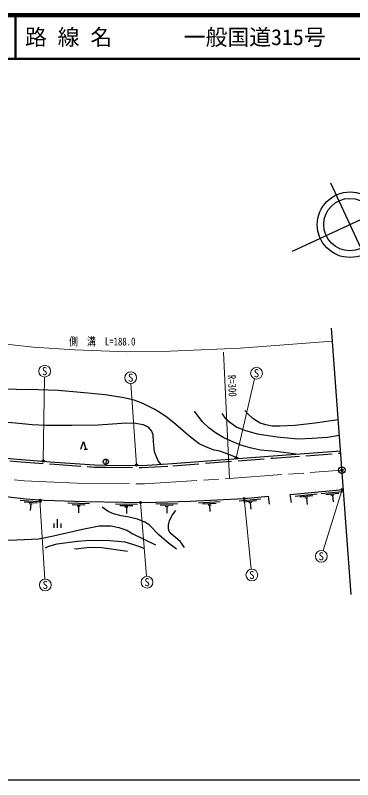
# Model space of a CAD drawing. Units: millimetres at full size, sheet at 1:1000; details may follow other scales. Extents: x 40000 to 680000, y 20000 to 380000.
# Drawn here: x 178168 to 255417, y 205000 to 380000 of the extents above; entities that cross this region are included whole.
import ezdxf
from ezdxf.enums import TextEntityAlignment as Align

# ---------------------------------------------------------------- set-up
doc = ezdxf.new("R2010")
doc.units = ezdxf.units.MM
doc.header["$LTSCALE"] = 1000
doc.header["$PDMODE"] = 32
doc.header["$PDSIZE"] = 500
doc.linetypes.add('CHAIN', pattern=[18.5, 12, -1.5, 3.5, -1.5])
doc.linetypes.add('DASHED', pattern=[7.5, 6, -1.5])
for name, color, linetype, lineweight in [('M-BGD', 7, 'Continuous', 25), ('M-BMK', 2, 'CHAIN', 13), ('M-BMK-OTRS', 5, 'Continuous', 25), ('M-BMK-SRVR', 3, 'Continuous', 25), ('M-STR-HTXT', 7, 'Continuous', 13), ('M-STR-STRC', 7, 'Continuous', 25), ('M-TTL', 2, 'Continuous', 140), ('M-TTL-BAND', 7, 'Continuous', 25), ('M-TTL-LINE', 7, 'Continuous', 50)]:
    doc.layers.add(name, color=color, linetype=linetype, lineweight=lineweight)
doc.layers.add('M-OTRS', color=6, linetype='Continuous')
doc.layers.add('M-TTL-TXT', color=7, linetype='Continuous')
doc.styles.add('ＭＳ ゴシック', font='')
doc.styles.get('ＭＳ ゴシック').set_extended_font_data('MS Gothic')

msp = doc.modelspace()

# ---------------------------------------------------------------- linework, layer by layer
at = {"layer": 'M-BGD'}
for p, q in [((193966, 280674), (194718, 280674)), ((198958, 278392), (198860, 277196)), ((247242, 270359), (242266, 269874)), ((246276, 269963), (243290, 269672)), ((245161, 269553), (244464, 269485)), ((244812, 269519), (244958, 268026)), ((253193, 270939), (248217, 270454)), ((252227, 270543), (249241, 270252)), ((251112, 270133), (250415, 270065)), ((250763, 270099), (250909, 268606)), ((184234, 268504), (179249, 268899)), ((183213, 268284), (180223, 268521)), ((182043, 268076), (181345, 268131)), ((181694, 268103), (181576, 266608)), ((195190, 268124), (190193, 268287)), ((194181, 267857), (191182, 267954)), ((206112, 267997), (201113, 268047)), ((215313, 268172), (210315, 268057)), ((214321, 267849), (211321, 267780)), ((225104, 268598), (220111, 268337)), ((224121, 268246), (221125, 268090)), ((222988, 267887), (222289, 267850)), ((222639, 267868), (222717, 266370)), ((234378, 269248), (229401, 268770)), ((233412, 268853), (230425, 268567)), ((232296, 268445), (231599, 268378)), ((231947, 268411), (232091, 266918)), ((193022, 267594), (192322, 267617)), ((192672, 267606), (192623, 266106)), ((205109, 267707), (202109, 267737)), ((203956, 267418), (203256, 267425)), ((203606, 267422), (203591, 265922)), ((213178, 267523), (212478, 267506)), ((212828, 267515), (212863, 266015)), ((187844, 262634), (187844, 264627)), ((187044, 262634), (187044, 263679)), ((188644, 262634), (188644, 263679))]:
    msp.add_line(p, q, dxfattribs=at)
for points in [[(229441, 278532), (227451, 279307), (224999, 280180), (223692, 280452), (221935, 281150), (220301, 281917), (219276, 282622), (217785, 283783), (214944, 286293), (212920, 287893), (211235, 289061), (209957, 289840), (207403, 291124), (205357, 291892), (203033, 292439), (198753, 293099), (193967, 293573), (187959, 294070), (183419, 294222), (173411, 294391)], [(242499, 279519), (237847, 280160), (234337, 280476), (232211, 280902), (230039, 281511), (228124, 282245), (225889, 283258), (224028, 284380), (222500, 285588), (221046, 286901), (219799, 288520), (219190, 289394)], [(225435, 288861), (226221, 287779), (227306, 286859), (228912, 285700), (230648, 285006), (233526, 284209), (238131, 283471), (242872, 283060), (246165, 283156), (249622, 283423), (252354, 283845)], [(252096, 287362), (246807, 286588), (242149, 286107), (238736, 285911), (236941, 285950), (235493, 286265), (234255, 286601), (232566, 287667), (231372, 288745), (230712, 289515)], [(174812, 287040), (178183, 286682), (182054, 286338), (185161, 286200), (191123, 286134), (197161, 286236), (200421, 286506), (203539, 286665), (205651, 286610), (207456, 286299), (208514, 285784), (209376, 284814), (209639, 283995), (209762, 282423), (209998, 280113), (210410, 278971), (210885, 277953), (211520, 277198)], [(133869, 286004), (148759, 282484), (159684, 280384), (169516, 279257), (178583, 278363), (187212, 277710), (196359, 277071), (199012, 277021), (207114, 276939), (214194, 277356), (237202, 279130), (252617, 280260)], [(193179, 280674), (193761, 282456), (194343, 280674)], [(128891, 277512), (143195, 274345), (149712, 273165), (163915, 271192), (180666, 269288), (184780, 268963), (194172, 268657), (203074, 268525), (207856, 268500), (218239, 268740), (230563, 269383), (236079, 269913), (236254, 268094)], [(241376, 268473), (241096, 270262), (253254, 271447)], [(147476, 270806), (149008, 269371), (152164, 267158), (154837, 265163), (158141, 263089), (161071, 261713), (164766, 260618), (170431, 259908), (174149, 259814), (178528, 259939), (183538, 260156), (186924, 260823), (193557, 262333), (197369, 263112), (200034, 263129), (201903, 262751), (203697, 262115), (205095, 261272), (210297, 258770)], [(215094, 257777), (213245, 259177), (211062, 261081), (208844, 263317), (207836, 263979), (206181, 264614), (203881, 265218), (202434, 265400), (200622, 265862), (199448, 266366), (198021, 267430)], [(216925, 258128), (215979, 259453), (214879, 260467), (213889, 261291), (213409, 261866), (213214, 262451), (213214, 263269), (213507, 264369), (214176, 265632), (214926, 266619)], [(185060, 258113), (185861, 258499), (187781, 258996), (192377, 259600), (194292, 259756), (196988, 259863), (199897, 259785), (203220, 259431), (205012, 258919), (206849, 258323), (207704, 257936)], [(203837, 257228), (198005, 258079), (195331, 258127), (193763, 257994), (192117, 257750), (191687, 257849)]]:
    msp.add_lwpolyline(points, dxfattribs=at)
at = {"layer": 'M-BGD', "linetype": 'DASHED'}
msp.add_lwpolyline([(133754, 285517), (148655, 281995), (159608, 279890), (169463, 278760), (178540, 277865), (187175, 277212), (196337, 276571), (199005, 276521), (207127, 276438), (214227, 276857), (237239, 278632), (252653, 279762)], dxfattribs=at)
at = {"layer": 'M-BGD'}
msp.add_circle((198909, 277794), 600, dxfattribs=at)
at = {"layer": 'M-BMK'}
msp.add_lwpolyline([(67597, 294741), (73198, 294570), (80724, 293801), (85275, 292928), (127458, 282004), (133219, 280548), (142383, 278554), (154206, 276357), (160086, 275437), (164520, 275013), (180231, 273398), (192303, 272851), (207779, 272751), (227237, 273961), (252941, 275842)], dxfattribs=at)
at = {"layer": 'M-BMK-OTRS'}
msp.add_line((255027, 247388), (250555, 308386), dxfattribs=at)
at = {"layer": 'M-BMK-SRVR'}
for p, q in [((250367, 341620), (259201, 322569)), ((241629, 325995), (271594, 339889))]:
    msp.add_line(p, q, dxfattribs=at)
for centre, radius in [((254802, 332056), 7500), ((254784, 332095), 6000), ((252941, 275842), 750)]:
    msp.add_circle(centre, radius, dxfattribs=at)
at = {"layer": 'M-OTRS'}
msp.add_point((252941, 275842), dxfattribs=at)
at = {"layer": 'M-STR-HTXT'}
for p, q in [((225806, 302841), (227237, 273961)), ((184583, 277939), (184876, 297179)), ((228727, 278657), (232957, 296789)), ((205906, 277061), (204589, 295689)), ((253004, 271447), (248628, 257442)), ((183823, 268999), (184944, 250933)), ((206838, 268461), (208228, 251569)), ((230563, 269383), (232193, 253210))]:
    msp.add_line(p, q, dxfattribs=at)
msp.add_lwpolyline([(67260, 325177), (72394, 325508), (77760, 325488), (84340, 325060), (89234, 324424), (93602, 323534), (97690, 322425), (106483, 320126), (110767, 318981), (113195, 318378), (122688, 315844), (133054, 313109), (144121, 310203), (149692, 308770), (155753, 307635), (162356, 306565), (171138, 305243), (182372, 304036), (191721, 303428), (203800, 302977), (213593, 303083), (229625, 303807), (250774, 305397)], dxfattribs=at)
for centre in [(184897, 298528), (233394, 298066), (204589, 297039), (248225, 256154), (232328, 251867), (185027, 249585), (208339, 250223)]:
    msp.add_circle(centre, 1350, dxfattribs=at)
at = {"layer": 'M-STR-STRC'}
for centre in [(228727, 278657), (184583, 277939), (205906, 277061), (253004, 271447), (230563, 269383), (183823, 268999), (206838, 268461)]:
    msp.add_circle(centre, 250, dxfattribs=at)
at = {"layer": 'M-TTL'}
msp.add_line((680000, 380000), (40000, 380000), dxfattribs=at)
at = {"layer": 'M-TTL-BAND'}
msp.add_line((40000, 205000), (579000, 205000), dxfattribs=at)
at = {"layer": 'M-TTL-LINE'}
for p, q in [((178250, 380000), (178250, 370000)), ((40000, 370000), (680000, 370000))]:
    msp.add_line(p, q, dxfattribs=at)

# ---------------------------------------------------------------- texts
at = {"layer": 'M-STR-HTXT', "style": 'ＭＳ ゴシック', "width": 0.8}
msp.add_text('側\u3000溝\u3000L=188.0', height=1833, dxfattribs=at).set_placement((198075, 303861), align=Align.BOTTOM_CENTER)
at = {"layer": 'M-STR-HTXT', "style": 'ＭＳ ゴシック'}
for p in [(184897, 298528), (204589, 297039), (233394, 298066), (248225, 256154), (232328, 251867), (185027, 249585), (208339, 250223)]:
    msp.add_text('S', height=1833, dxfattribs=at).set_placement(p, align=Align.MIDDLE_CENTER)
at = {"layer": 'M-STR-HTXT', "style": 'ＭＳ ゴシック', "width": 0.8}
msp.add_text('R=300', height=1833, rotation=272.837, dxfattribs=at).set_placement((226377, 295107), align=Align.BOTTOM_CENTER)
at = {"layer": 'M-TTL-TXT', "style": 'ＭＳ ゴシック'}
for s, p in [('路 線 名', (180380, 375000)), ('一般国道315号', (216734, 375000))]:
    msp.add_text(s, height=3666, dxfattribs=at).set_placement(p, align=Align.MIDDLE_LEFT)

doc.saveas('drawing.dxf')
